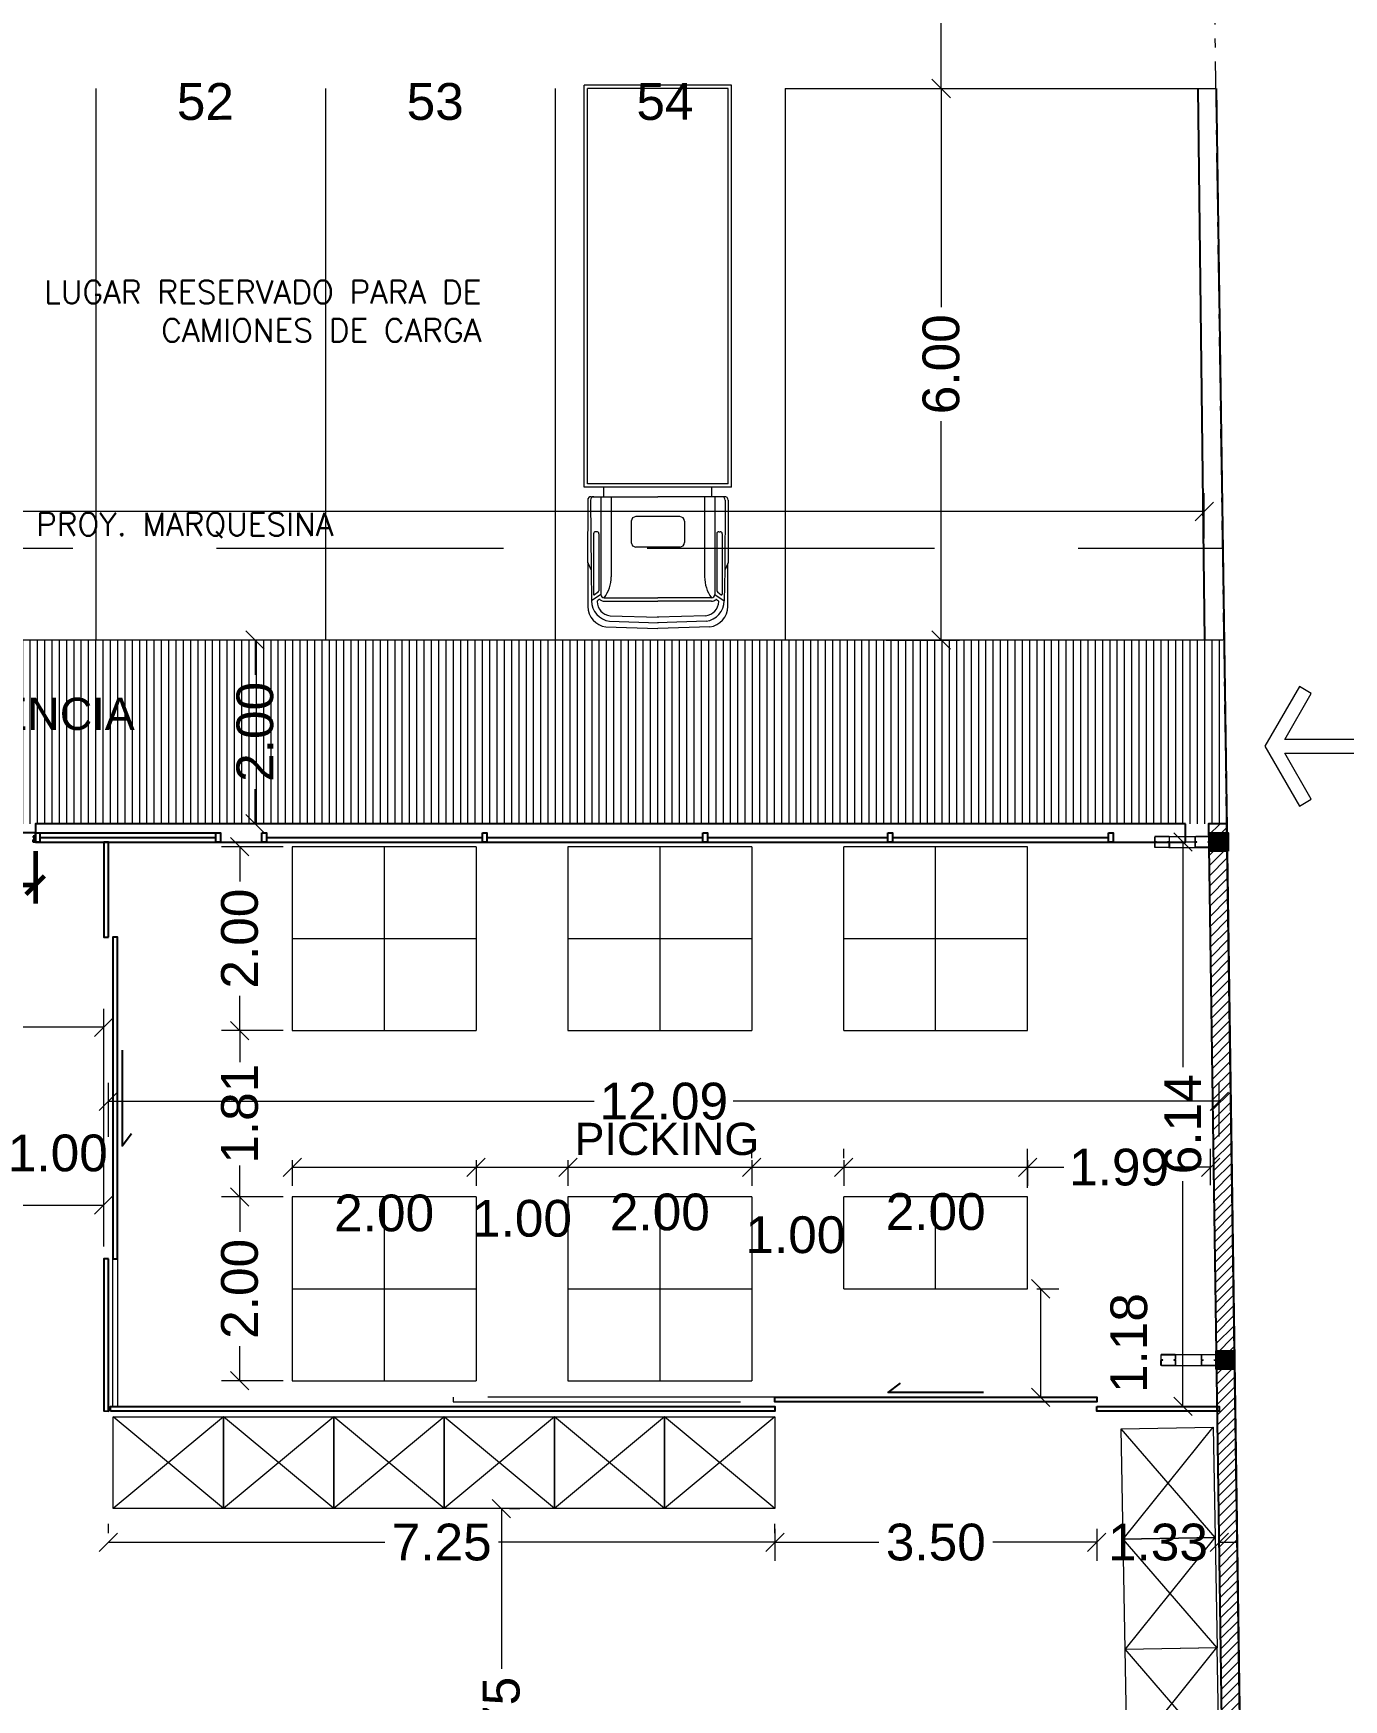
# Model space of a CAD drawing. Header units: inches. Extents: x 2 to 182, y -26 to 193.
# Drawn here: x 42.44 to 56.69, y 89.27 to 107.4 of the extents above; entities that cross this region are included whole.
import ezdxf

# ---------------------------------------------------------------- set-up
doc = ezdxf.new("R2010")
doc.units = ezdxf.units.IN
doc.header["$MEASUREMENT"] = 0
for name, pattern in [('ACAD_ISO10W100', [18, 12, -3, 0, -3]), ('HIDDEN2', [4.7625, 3.175, -1.5875]), ('LÍNEAS_OCULTAS2', [0.1875, 0.125, -0.0625])]:
    doc.linetypes.add(name, pattern=pattern)
for name, color, linetype, lineweight in [('01 eje', 30, 'ACAD_ISO10W100', 9), ('a_MUEBLE', 3, 'Continuous', 5), ('Est-Acero', 4, 'Continuous', 13), ('Est-muro', 7, 'Continuous', 0), ('L COTAS', 1, 'Continuous', 9), ('L EQUIP', 6, 'Continuous', 9), ('l gris', 9, 'Continuous', 5), ('L PANELES', 136, 'Continuous', 60), ('L PROYEC', 4, 'HIDDEN2', 9), ('LAVADO MU', 10, 'Continuous', 5)]:
    doc.layers.add(name, color=color, linetype=linetype, lineweight=lineweight)
for name, color, linetype in [('01-COTAS ESTRUCTURA', 9, 'Continuous'), ('ARQ-TXTS LOCAL', 3, 'Continuous'), ('FIX FOOD', 8, 'Continuous'), ('L CARPINT', 3, 'Continuous'), ('l carpinteria', 3, 'Continuous'), ('l muro', 5, 'Continuous'), ('l olumnas', 140, 'Continuous'), ('L pisos', 8, 'Continuous'), ('l vidrio', 135, 'Continuous'), ('smr acero', 170, 'Continuous')]:
    doc.layers.add(name, color=color, linetype=linetype)
doc.styles.add('2mm para 1.100', font='ARIAL.TTF')
doc.styles.add('3mm para 1.100', font='ARIAL.TTF')
doc.styles.add('RomanS', font='romans.shx')
doc.styles.get("Standard").update_dxf_attribs({"font": 'ARIAL.TTF'})
doc.dimstyles.new('cotas 1.100', dxfattribs={"dimscale": 2, "dimtxt": 0.2, "dimasz": 0.1, "dimexe": 0.1, "dimexo": 0.05, "dimgap": 0.05, "dimtad": 0, "dimzin": 0, "dimdsep": 46, "dimtxsty": '2mm para 1.100', "dimblk": 'OBLIQUE', "dimcen": 0.09, "dimclrd": 256, "dimclre": 256, "dimclrt": 256, "dimaunit": 1, "dimadec": 3, "dimazin": 0, "dimtfac": 1, "dimtofl": 0, "dimtmove": 2, "dimatfit": 3, "dimfxl": 0, "dimtolj": 1, "dimtzin": 0, "dimlwd": -1, "dimlwe": -1, "dimarcsym": 0})

# ---------------------------------------------------------------- blocks, each defined once
blk = doc.blocks.new('terreno1')
at = {"layer": '01 eje', "ltscale": 0.05}
blk.add_line((2904.08, 736.346), (2902.361, 855.185), dxfattribs=at)
blk = doc.blocks.new('_Oblique')
at = {"color": 0, "linetype": 'ByBlock', "lineweight": -2}
blk.add_line((-0.5, -0.5), (0.5, 0.5), dxfattribs=at)
blk = doc.blocks.new('*D499')
at = {"layer": 'Defpoints', "color": 0}
for p in [(51.616, 106.796), (51.616, 100.796), (52.314, 100.796)]:
    blk.add_point(p, dxfattribs=at)
at = {"layer": 'L COTAS'}
for p, q in [((51.716, 106.796), (52.514, 106.796)), ((52.314, 106.796), (52.314, 104.416)), ((52.314, 100.796), (52.314, 103.176)), ((51.716, 100.796), (52.514, 100.796))]:
    blk.add_line(p, q, dxfattribs=at)
at = {"layer": 'L COTAS', "xscale": 0.2, "yscale": 0.2, "zscale": 0.2}
for p, rotation in [((52.314, 106.796), 90), ((52.314, 100.796), 270)]:
    blk.add_blockref('_Oblique', p, dxfattribs=dict(at, rotation=rotation))
at = {"layer": 'L COTAS', "insert": (52.314, 103.796), "char_height": 0.4, "attachment_point": 5, "rotation": 90, "style": '2mm para 1.100'}
blk.add_mtext('\\A1;6.00', dxfattribs=at)
blk = doc.blocks.new('*D820')
at = {"layer": 'Defpoints', "color": 0}
for p in [(51.616, 112.296), (51.616, 106.796), (52.314, 106.796)]:
    blk.add_point(p, dxfattribs=at)
at = {"layer": 'L COTAS'}
for p, q in [((51.716, 112.296), (52.514, 112.296)), ((52.314, 112.296), (52.314, 110.165)), ((52.314, 106.796), (52.314, 108.927)), ((51.716, 106.796), (52.514, 106.796))]:
    blk.add_line(p, q, dxfattribs=at)
at = {"layer": 'L COTAS', "xscale": 0.2, "yscale": 0.2, "zscale": 0.2}
for p, rotation in [((52.314, 112.296), 90), ((52.314, 106.796), 270)]:
    blk.add_blockref('_Oblique', p, dxfattribs=dict(at, rotation=rotation))
at = {"layer": 'L COTAS', "insert": (52.314, 109.546), "char_height": 0.4, "attachment_point": 5, "rotation": 90, "style": '2mm para 1.100'}
blk.add_mtext('\\A1;5.50', dxfattribs=at)
blk = doc.blocks.new('*D563')
at = {"layer": 'Defpoints', "color": 0}
for p in [(43.204, 94.65), (43.204, 94.1), (42.204, 93.9)]:
    blk.add_point(p, dxfattribs=at)
at = {"layer": 'L COTAS'}
for p, q in [((42.204, 94), (42.204, 94.85)), ((43.204, 94.2), (43.204, 94.85)), ((42.204, 94.65), (43.204, 94.65))]:
    blk.add_line(p, q, dxfattribs=at)
at = {"layer": 'L COTAS', "xscale": 0.2, "yscale": 0.2, "zscale": 0.2, "rotation": 180}
blk.add_blockref('_Oblique', (42.204, 94.65), dxfattribs=at)
at = {"layer": 'L COTAS', "xscale": 0.2, "yscale": 0.2, "zscale": 0.2}
blk.add_blockref('_Oblique', (43.204, 94.65), dxfattribs=at)
at = {"layer": 'L COTAS', "insert": (42.704, 95.214), "char_height": 0.4, "attachment_point": 5, "style": '2mm para 1.100'}
blk.add_mtext('\\A1;1.00', dxfattribs=at)
blk = doc.blocks.new('*D564')
at = {"layer": 'Defpoints', "color": 0}
for p in [(45.254, 95.238), (47.254, 95.238), (47.254, 95.06)]:
    blk.add_point(p, dxfattribs=at)
at = {"layer": 'L COTAS'}
for p, q in [((45.254, 95.138), (45.254, 94.86)), ((45.254, 95.06), (47.254, 95.06)), ((47.254, 95.138), (47.254, 94.86))]:
    blk.add_line(p, q, dxfattribs=at)
at = {"layer": 'L COTAS', "xscale": 0.2, "yscale": 0.2, "zscale": 0.2, "rotation": 180}
blk.add_blockref('_Oblique', (45.254, 95.06), dxfattribs=at)
at = {"layer": 'L COTAS', "xscale": 0.2, "yscale": 0.2, "zscale": 0.2}
blk.add_blockref('_Oblique', (47.254, 95.06), dxfattribs=at)
at = {"layer": 'L COTAS', "insert": (46.254, 94.561), "char_height": 0.4, "attachment_point": 5, "style": '2mm para 1.100'}
blk.add_mtext('\\A1;2.00', dxfattribs=at)
blk = doc.blocks.new('*D565')
at = {"layer": 'Defpoints', "color": 0}
for p in [(47.254, 95.238), (48.254, 95.238), (48.254, 95.06)]:
    blk.add_point(p, dxfattribs=at)
at = {"layer": 'L COTAS'}
for p, q in [((47.254, 95.138), (47.254, 94.86)), ((47.254, 95.06), (48.254, 95.06)), ((48.254, 95.138), (48.254, 94.86))]:
    blk.add_line(p, q, dxfattribs=at)
at = {"layer": 'L COTAS', "xscale": 0.2, "yscale": 0.2, "zscale": 0.2, "rotation": 180}
blk.add_blockref('_Oblique', (47.254, 95.06), dxfattribs=at)
at = {"layer": 'L COTAS', "xscale": 0.2, "yscale": 0.2, "zscale": 0.2}
blk.add_blockref('_Oblique', (48.254, 95.06), dxfattribs=at)
at = {"layer": 'L COTAS', "insert": (47.754, 94.503), "char_height": 0.4, "attachment_point": 5, "style": '2mm para 1.100'}
blk.add_mtext('\\A1;1.00', dxfattribs=at)
blk = doc.blocks.new('*D566')
at = {"layer": 'Defpoints', "color": 0}
for p in [(48.254, 95.238), (50.254, 95.238), (50.254, 95.06)]:
    blk.add_point(p, dxfattribs=at)
at = {"layer": 'L COTAS'}
for p, q in [((48.254, 95.138), (48.254, 94.86)), ((48.254, 95.06), (50.254, 95.06)), ((50.254, 95.138), (50.254, 94.86))]:
    blk.add_line(p, q, dxfattribs=at)
at = {"layer": 'L COTAS', "xscale": 0.2, "yscale": 0.2, "zscale": 0.2, "rotation": 180}
blk.add_blockref('_Oblique', (48.254, 95.06), dxfattribs=at)
at = {"layer": 'L COTAS', "xscale": 0.2, "yscale": 0.2, "zscale": 0.2}
blk.add_blockref('_Oblique', (50.254, 95.06), dxfattribs=at)
at = {"layer": 'L COTAS', "insert": (49.254, 94.572), "char_height": 0.4, "attachment_point": 5, "style": '2mm para 1.100'}
blk.add_mtext('\\A1;2.00', dxfattribs=at)
blk = doc.blocks.new('*D567')
at = {"layer": 'Defpoints', "color": 0}
for p in [(50.254, 95.06), (51.254, 95.06), (51.254, 95.06)]:
    blk.add_point(p, dxfattribs=at)
at = {"layer": 'L COTAS'}
for p, q in [((50.254, 95.16), (50.254, 95.26)), ((51.254, 95.16), (51.254, 95.26)), ((50.254, 95.06), (51.254, 95.06))]:
    blk.add_line(p, q, dxfattribs=at)
at = {"layer": 'L COTAS', "xscale": 0.2, "yscale": 0.2, "zscale": 0.2, "rotation": 180}
blk.add_blockref('_Oblique', (50.254, 95.06), dxfattribs=at)
at = {"layer": 'L COTAS', "xscale": 0.2, "yscale": 0.2, "zscale": 0.2}
blk.add_blockref('_Oblique', (51.254, 95.06), dxfattribs=at)
at = {"layer": 'L COTAS', "insert": (50.728, 94.324), "char_height": 0.4, "attachment_point": 5, "style": '2mm para 1.100'}
blk.add_mtext('\\A1;1.00', dxfattribs=at)
blk = doc.blocks.new('*D568')
at = {"layer": 'Defpoints', "color": 0}
for p in [(51.254, 95.238), (53.254, 95.238), (53.254, 95.06)]:
    blk.add_point(p, dxfattribs=at)
at = {"layer": 'L COTAS'}
for p, q in [((51.254, 95.138), (51.254, 94.86)), ((51.254, 95.06), (53.254, 95.06)), ((53.254, 95.138), (53.254, 94.86))]:
    blk.add_line(p, q, dxfattribs=at)
at = {"layer": 'L COTAS', "xscale": 0.2, "yscale": 0.2, "zscale": 0.2, "rotation": 180}
blk.add_blockref('_Oblique', (51.254, 95.06), dxfattribs=at)
at = {"layer": 'L COTAS', "xscale": 0.2, "yscale": 0.2, "zscale": 0.2}
blk.add_blockref('_Oblique', (53.254, 95.06), dxfattribs=at)
at = {"layer": 'L COTAS', "insert": (52.254, 94.576), "char_height": 0.4, "attachment_point": 5, "style": '2mm para 1.100'}
blk.add_mtext('\\A1;2.00', dxfattribs=at)
blk = doc.blocks.new('rack bajo')
for p, q in [((0, 1.2), (1, 0)), ((1, 1.2), (0, 0))]:
    blk.add_line(p, q)
blk.add_lwpolyline([(0, 0), (1, 0), (1, 1.2), (0, 1.2)], close=True)
blk = doc.blocks.new('*D578')
at = {"layer": 'Defpoints', "color": 0}
for p in [(55.176, 102.194), (20.339, 101.796), (55.176, 101.8)]:
    blk.add_point(p, dxfattribs=at)
at = {"layer": 'L COTAS'}
for p, q in [((20.339, 101.896), (20.339, 102.394)), ((55.176, 101.9), (55.176, 102.394)), ((20.339, 102.194), (36.983, 102.194)), ((55.176, 102.194), (38.531, 102.194))]:
    blk.add_line(p, q, dxfattribs=at)
at = {"layer": 'L COTAS', "xscale": 0.2, "yscale": 0.2, "zscale": 0.2, "rotation": 180}
blk.add_blockref('_Oblique', (20.339, 102.194), dxfattribs=at)
at = {"layer": 'L COTAS', "xscale": 0.2, "yscale": 0.2, "zscale": 0.2}
blk.add_blockref('_Oblique', (55.176, 102.194), dxfattribs=at)
at = {"layer": 'L COTAS', "insert": (37.757, 102.194), "char_height": 0.4, "attachment_point": 5, "style": '2mm para 1.100'}
blk.add_mtext('\\A1;34.84', dxfattribs=at)
blk = doc.blocks.new('*D585')
at = {"layer": 'Defpoints', "color": 0}
for p in [(21.834, 96.583), (21.834, 96.314), (43.204, 94.363)]:
    blk.add_point(p, dxfattribs=at)
at = {"layer": 'L COTAS'}
for p, q in [((21.834, 96.414), (21.834, 96.783)), ((43.204, 94.463), (43.204, 96.783)), ((21.834, 96.583), (31.741, 96.583)), ((43.204, 96.583), (33.297, 96.583))]:
    blk.add_line(p, q, dxfattribs=at)
at = {"layer": 'L COTAS', "xscale": 0.2, "yscale": 0.2, "zscale": 0.2, "rotation": 180}
blk.add_blockref('_Oblique', (21.834, 96.583), dxfattribs=at)
at = {"layer": 'L COTAS', "xscale": 0.2, "yscale": 0.2, "zscale": 0.2}
blk.add_blockref('_Oblique', (43.204, 96.583), dxfattribs=at)
at = {"layer": 'L COTAS', "insert": (32.519, 96.583), "char_height": 0.4, "attachment_point": 5, "style": '2mm para 1.100'}
blk.add_mtext('\\A1;21.37', dxfattribs=at)
blk = doc.blocks.new('*D595')
at = {"layer": 'Defpoints', "color": 0}
for p in [(44.683, 96.548), (44.683, 96.548), (45.254, 94.738)]:
    blk.add_point(p, dxfattribs=at)
at = {"layer": 'L COTAS'}
for p, q in [((44.583, 96.548), (44.483, 96.548)), ((44.683, 96.548), (44.683, 96.205)), ((44.683, 94.738), (44.683, 95.081)), ((45.154, 94.738), (44.483, 94.738))]:
    blk.add_line(p, q, dxfattribs=at)
at = {"layer": 'L COTAS', "xscale": 0.2, "yscale": 0.2, "zscale": 0.2}
for p, rotation in [((44.683, 96.548), 90), ((44.683, 94.738), 270)]:
    blk.add_blockref('_Oblique', p, dxfattribs=dict(at, rotation=rotation))
at = {"layer": 'L COTAS', "insert": (44.683, 95.643), "char_height": 0.4, "attachment_point": 5, "rotation": 90, "style": '2mm para 1.100'}
blk.add_mtext('\\A1;1.81', dxfattribs=at)
blk = doc.blocks.new('*D596')
at = {"layer": 'Defpoints', "color": 0}
for p in [(45.254, 94.738), (44.683, 92.738), (45.254, 92.738)]:
    blk.add_point(p, dxfattribs=at)
at = {"layer": 'L COTAS'}
for p, q in [((45.154, 94.738), (44.483, 94.738)), ((44.683, 94.738), (44.683, 94.36)), ((44.683, 92.738), (44.683, 93.115)), ((45.154, 92.738), (44.483, 92.738))]:
    blk.add_line(p, q, dxfattribs=at)
at = {"layer": 'L COTAS', "xscale": 0.2, "yscale": 0.2, "zscale": 0.2}
for p, rotation in [((44.683, 94.738), 90), ((44.683, 92.738), 270)]:
    blk.add_blockref('_Oblique', p, dxfattribs=dict(at, rotation=rotation))
at = {"layer": 'L COTAS', "insert": (44.683, 93.738), "char_height": 0.4, "attachment_point": 5, "rotation": 90, "style": '2mm para 1.100'}
blk.add_mtext('\\A1;2.00', dxfattribs=at)
blk = doc.blocks.new('*D599')
at = {"layer": 'Defpoints', "color": 0}
for p in [(55.246, 95.06), (53.254, 94.738), (55.246, 94.767)]:
    blk.add_point(p, dxfattribs=at)
at = {"layer": 'L COTAS'}
for p, q in [((53.254, 94.838), (53.254, 95.26)), ((55.246, 94.867), (55.246, 95.26)), ((53.254, 95.06), (53.649, 95.06)), ((55.246, 95.06), (54.851, 95.06))]:
    blk.add_line(p, q, dxfattribs=at)
at = {"layer": 'L COTAS', "xscale": 0.2, "yscale": 0.2, "zscale": 0.2, "rotation": 180}
blk.add_blockref('_Oblique', (53.254, 95.06), dxfattribs=at)
at = {"layer": 'L COTAS', "xscale": 0.2, "yscale": 0.2, "zscale": 0.2}
blk.add_blockref('_Oblique', (55.246, 95.06), dxfattribs=at)
at = {"layer": 'L COTAS', "insert": (54.25, 95.06), "char_height": 0.4, "attachment_point": 5, "style": '2mm para 1.100'}
blk.add_mtext('\\A1;1.99', dxfattribs=at)
blk = doc.blocks.new('*D600')
at = {"layer": 'Defpoints', "color": 0}
for p in [(54.945, 98.598), (55.194, 98.598), (54.945, 92.459)]:
    blk.add_point(p, dxfattribs=at)
at = {"layer": 'L COTAS'}
for p, q in [((55.094, 98.598), (54.745, 98.598)), ((54.945, 98.598), (54.945, 96.148)), ((54.945, 92.459), (54.945, 94.909)), ((54.845, 92.459), (54.745, 92.459))]:
    blk.add_line(p, q, dxfattribs=at)
at = {"layer": 'L COTAS', "xscale": 0.2, "yscale": 0.2, "zscale": 0.2}
for p, rotation in [((54.945, 98.598), 90), ((54.945, 92.459), 270)]:
    blk.add_blockref('_Oblique', p, dxfattribs=dict(at, rotation=rotation))
at = {"layer": 'L COTAS', "insert": (54.945, 95.528), "char_height": 0.4, "attachment_point": 5, "rotation": 90, "style": '2mm para 1.100'}
blk.add_mtext('\\A1;6.14', dxfattribs=at)
blk = doc.blocks.new('*D601')
at = {"layer": 'Defpoints', "color": 0}
for p in [(55.34, 95.778), (43.254, 95.293), (55.34, 95.297)]:
    blk.add_point(p, dxfattribs=at)
at = {"layer": 'L COTAS'}
for p, q in [((43.254, 95.393), (43.254, 95.978)), ((55.34, 95.397), (55.34, 95.978)), ((43.254, 95.778), (48.54, 95.778)), ((55.34, 95.778), (50.053, 95.778))]:
    blk.add_line(p, q, dxfattribs=at)
at = {"layer": 'L COTAS', "xscale": 0.2, "yscale": 0.2, "zscale": 0.2, "rotation": 180}
blk.add_blockref('_Oblique', (43.254, 95.778), dxfattribs=at)
at = {"layer": 'L COTAS', "xscale": 0.2, "yscale": 0.2, "zscale": 0.2}
blk.add_blockref('_Oblique', (55.34, 95.778), dxfattribs=at)
at = {"layer": 'L COTAS', "insert": (49.297, 95.778), "char_height": 0.4, "attachment_point": 5, "style": '2mm para 1.100'}
blk.add_mtext('\\A1;12.09', dxfattribs=at)
blk = doc.blocks.new('*D602')
at = {"layer": 'Defpoints', "color": 0}
for p in [(50.506, 91.226), (54.006, 91.226), (54.006, 90.981)]:
    blk.add_point(p, dxfattribs=at)
at = {"layer": 'L COTAS'}
for p, q in [((50.506, 91.126), (50.506, 90.781)), ((54.006, 91.126), (54.006, 90.781)), ((50.506, 90.981), (51.637, 90.981)), ((54.006, 90.981), (52.875, 90.981))]:
    blk.add_line(p, q, dxfattribs=at)
at = {"layer": 'L COTAS', "xscale": 0.2, "yscale": 0.2, "zscale": 0.2, "rotation": 180}
blk.add_blockref('_Oblique', (50.506, 90.981), dxfattribs=at)
at = {"layer": 'L COTAS', "xscale": 0.2, "yscale": 0.2, "zscale": 0.2}
blk.add_blockref('_Oblique', (54.006, 90.981), dxfattribs=at)
at = {"layer": 'L COTAS', "insert": (52.256, 90.981), "char_height": 0.4, "attachment_point": 5, "style": '2mm para 1.100'}
blk.add_mtext('\\A1;3.50', dxfattribs=at)
blk = doc.blocks.new('*D603')
at = {"layer": 'Defpoints', "color": 0}
for p in [(54.006, 91.226), (55.34, 91.226), (55.34, 90.981)]:
    blk.add_point(p, dxfattribs=at)
at = {"layer": 'L COTAS'}
for p, q in [((54.006, 91.126), (54.006, 90.781)), ((55.34, 91.126), (55.34, 90.781)), ((54.006, 90.981), (53.806, 90.981)), ((55.34, 90.981), (55.54, 90.981))]:
    blk.add_line(p, q, dxfattribs=at)
at = {"layer": 'L COTAS', "xscale": 0.2, "yscale": 0.2, "zscale": 0.2}
blk.add_blockref('_Oblique', (54.006, 90.981), dxfattribs=at)
at = {"layer": 'L COTAS', "xscale": 0.2, "yscale": 0.2, "zscale": 0.2, "rotation": 180}
blk.add_blockref('_Oblique', (55.34, 90.981), dxfattribs=at)
at = {"layer": 'L COTAS', "insert": (54.673, 90.981), "char_height": 0.4, "attachment_point": 5, "style": '2mm para 1.100'}
blk.add_mtext('\\A1;1.33', dxfattribs=at)
blk = doc.blocks.new('*D604')
at = {"layer": 'Defpoints', "color": 0}
for p in [(43.254, 90.981), (43.254, 90.981), (50.506, 90.981)]:
    blk.add_point(p, dxfattribs=at)
at = {"layer": 'L COTAS'}
for p, q in [((43.254, 91.081), (43.254, 91.181)), ((50.506, 91.081), (50.506, 91.181)), ((43.254, 90.981), (46.261, 90.981)), ((50.506, 90.981), (47.499, 90.981))]:
    blk.add_line(p, q, dxfattribs=at)
at = {"layer": 'L COTAS', "xscale": 0.2, "yscale": 0.2, "zscale": 0.2, "rotation": 180}
blk.add_blockref('_Oblique', (43.254, 90.981), dxfattribs=at)
at = {"layer": 'L COTAS', "xscale": 0.2, "yscale": 0.2, "zscale": 0.2}
blk.add_blockref('_Oblique', (50.506, 90.981), dxfattribs=at)
at = {"layer": 'L COTAS', "insert": (46.88, 90.981), "char_height": 0.4, "attachment_point": 5, "style": '2mm para 1.100'}
blk.add_mtext('\\A1;7.25', dxfattribs=at)
blk = doc.blocks.new('*D657')
at = {"layer": 'Defpoints', "color": 0}
for p in [(44.85, 100.796), (45.421, 100.796), (45.382, 98.798)]:
    blk.add_point(p, dxfattribs=at)
at = {"layer": 'L COTAS'}
for p, q in [((45.321, 100.796), (44.65, 100.796)), ((44.85, 100.796), (44.85, 100.419)), ((44.85, 98.798), (44.85, 99.175)), ((45.282, 98.798), (44.65, 98.798))]:
    blk.add_line(p, q, dxfattribs=at)
at = {"layer": 'L COTAS', "xscale": 0.2, "yscale": 0.2, "zscale": 0.2}
for p, rotation in [((44.85, 100.796), 90), ((44.85, 98.798), 270)]:
    blk.add_blockref('_Oblique', p, dxfattribs=dict(at, rotation=rotation))
at = {"layer": 'L COTAS', "insert": (44.85, 99.797), "char_height": 0.4, "attachment_point": 5, "rotation": 90, "style": '2mm para 1.100'}
blk.add_mtext('\\A1;2.00', dxfattribs=at)
blk = doc.blocks.new('*D890')
at = {"layer": 'Defpoints', "color": 0}
for p in [(39.009, 98.598), (42.46, 98.598), (42.46, 98.13)]:
    blk.add_point(p, dxfattribs=at)
at = {"layer": 'L PANELES'}
for p, q in [((39.009, 98.498), (39.009, 97.93)), ((42.46, 98.498), (42.46, 97.93)), ((39.009, 98.13), (40.114, 98.13)), ((42.46, 98.13), (41.355, 98.13))]:
    blk.add_line(p, q, dxfattribs=at)
at = {"layer": 'L PANELES', "xscale": 0.2, "yscale": 0.2, "zscale": 0.2, "rotation": 180}
blk.add_blockref('_Oblique', (39.009, 98.13), dxfattribs=at)
at = {"layer": 'L PANELES', "xscale": 0.2, "yscale": 0.2, "zscale": 0.2}
blk.add_blockref('_Oblique', (42.46, 98.13), dxfattribs=at)
at = {"layer": 'L PANELES', "insert": (40.734, 98.13), "char_height": 0.4, "attachment_point": 5, "style": '2mm para 1.100'}
blk.add_mtext('\\A1;3.45', dxfattribs=at)
blk = doc.blocks.new('*D665')
at = {"layer": 'Defpoints', "color": 0}
for p in [(45.254, 98.548), (44.683, 96.548), (45.254, 96.548)]:
    blk.add_point(p, dxfattribs=at)
at = {"layer": 'L COTAS'}
for p, q in [((45.154, 98.548), (44.483, 98.548)), ((44.683, 98.548), (44.683, 98.17)), ((44.683, 96.548), (44.683, 96.926)), ((45.154, 96.548), (44.483, 96.548))]:
    blk.add_line(p, q, dxfattribs=at)
at = {"layer": 'L COTAS', "xscale": 0.2, "yscale": 0.2, "zscale": 0.2}
for p, rotation in [((44.683, 98.548), 90), ((44.683, 96.548), 270)]:
    blk.add_blockref('_Oblique', p, dxfattribs=dict(at, rotation=rotation))
at = {"layer": 'L COTAS', "insert": (44.683, 97.548), "char_height": 0.4, "attachment_point": 5, "rotation": 90, "style": '2mm para 1.100'}
blk.add_mtext('\\A1;2.00', dxfattribs=at)
blk = doc.blocks.new('*D893')
at = {"layer": 'Defpoints', "color": 0}
for p in [(53.254, 93.738), (53.254, 92.559), (53.396, 92.559)]:
    blk.add_point(p, dxfattribs=at)
at = {"layer": 'L COTAS'}
for p, q in [((53.354, 93.738), (53.596, 93.738)), ((53.396, 93.738), (53.396, 92.559)), ((53.354, 92.559), (53.596, 92.559))]:
    blk.add_line(p, q, dxfattribs=at)
at = {"layer": 'L COTAS', "xscale": 0.2, "yscale": 0.2, "zscale": 0.2}
for p, rotation in [((53.396, 93.738), 90), ((53.396, 92.559), 270)]:
    blk.add_blockref('_Oblique', p, dxfattribs=dict(at, rotation=rotation))
at = {"layer": 'L COTAS', "insert": (54.358, 93.148), "char_height": 0.4, "attachment_point": 5, "rotation": 90, "style": '2mm para 1.100'}
blk.add_mtext('\\A1;1.18', dxfattribs=at)
blk = doc.blocks.new('ca_v_cam29')
at = {"layer": 'a_MUEBLE'}
for p, q in [((-89.1, 110), (-689.1, 110)), ((-689.1, 110), (-689.1, -110)), ((-89.1, 110), (-89.1, 80.5)), ((-75.1, 99.7), (-75.1, 80.5)), ((-70.1, 104.7), (22.9, 105.1)), ((-70.1, 100.4), (34.4, 99.7)), ((22.9, 105.1), (24.8, 104.2)), ((88.8, 104.2), (24.8, 104.2)), ((24.8, 104.2), (34.4, 99.7)), ((34.4, 99.7), (80.1, 98.8)), ((-89.1, 80.5), (-89.1, -80.5)), ((-75.1, 85), (70.8, 85)), ((-75.1, 80.5), (-75.1, 0)), ((70.8, 85), (80.1, 98.8)), ((75.8, 80), (75.8, 0)), ((119.1, 77.4), (121.4, 0)), ((-75.1, 69.7), (44.4, 69.7)), ((110.7, 72), (112.9, -0.6)), ((-45.3, 32.8), (-45.3, -32.8)), ((-75.1, -80.5), (-75.1, 0)), ((75.8, -80), (75.8, 0)), ((110.7, -72), (112.9, 0.6)), ((119.1, -77.4), (121.4, 0)), ((-75.1, -69.7), (44.4, -69.7)), ((-89.1, -80.5), (-89.1, -110)), ((-75.1, -99.7), (-75.1, -80.5)), ((-75.1, -85), (70.8, -85)), ((34.4, -99.7), (80.1, -98.8)), ((70.8, -85), (80.1, -98.8)), ((-89.1, -110), (-689.1, -110)), ((-70.1, -100.4), (34.4, -99.7)), ((-70.1, -104.7), (22.9, -105.1)), ((22.9, -105.1), (24.8, -104.2)), ((24.8, -104.2), (34.4, -99.7)), ((88.8, -104.2), (24.8, -104.2))]:
    blk.add_line(p, q, dxfattribs=at)
at = {"layer": 'a_MUEBLE', "color": 8}
for p, q in [((-684.1, 105), (-684.1, -105)), ((-94.1, 105), (-684.1, 105)), ((-94.1, 105), (-94.1, -105)), ((-75.1, 80.5), (-89.1, 80.5)), ((-22.8, 91), (-22.8, 93)), ((-19.8, 96), (70.3, 96)), ((-19.8, 88), (65.2, 88)), ((67.6, 89.3), (71.1, 94.4)), ((78.5, 87.4), (80.4, 90.3)), ((80.8, 80), (80.8, 0)), ((102.7, 71.4), (104.9, -0.8)), ((-38.5, 39.6), (-6.8, 39.6)), ((0, 32.8), (0, -32.8)), ((80.8, -80), (80.8, 0)), ((102.7, -71.4), (104.9, 0.8)), ((-38.5, -39.6), (-6.8, -39.6)), ((-75.1, -80.5), (-89.1, -80.5)), ((-22.8, -91), (-22.8, -93)), ((-19.8, -88), (65.2, -88)), ((-19.8, -96), (70.3, -96)), ((67.6, -89.3), (71.1, -94.4)), ((78.5, -87.4), (80.4, -90.3)), ((-94.1, -105), (-684.1, -105))]:
    blk.add_line(p, q, dxfattribs=at)
at = {"layer": 'a_MUEBLE'}
for centre, radius, start, end in [((-70.1, 99.7), 5, 90.221, 180), ((-70.1, 95.4), 5, 89.6573, 180), ((88.8, 73.7), 30.6, 7.1101, 90), ((44.2, 123.2), 53.5, 270.1692, 306.0617), ((70.8, 80), 5, 0, 90), ((80.4, 68.2), 30.6, 7.1101, 90.471), ((44.2, -123.2), 53.5, 53.9383, 89.8308), ((80.4, -68.2), 30.6, 269.529, 352.8899), ((-70.1, -95.4), 5, 180, 270.3427), ((70.8, -80), 5, 270, 0), ((88.8, -73.7), 30.6, 270, 352.8899), ((-70.1, -99.7), 5, 180, 269.779)]:
    blk.add_arc(centre, radius, start, end, dxfattribs=at)
at = {"layer": 'a_MUEBLE', "color": 8}
for centre, radius, start, end in [((-19.8, 93), 3, 90, 180), ((-19.8, 91), 3, 180, 270), ((65.2, 91), 3, 270, 325.8642), ((70.3, 95), 1, 325.8642, 90), ((79.3, 86.9), 1, 145.8642, 218.9833), ((70.8, 80), 10, 0, 38.9833), ((81.3, 89.8), 1, 87.6503, 145.8642), ((80.4, 68.2), 22.6, 8.0464, 87.6503), ((-38.5, 32.8), 6.79, 90, 180), ((-6.8, 32.8), 6.79, 0, 90), ((-38.5, -32.8), 6.79, 180, 270), ((-6.8, -32.8), 6.79, 270, 0), ((80.4, -68.2), 22.6, 272.3497, 351.9536), ((-19.8, -91), 3, 90, 180), ((-19.8, -93), 3, 180, 270), ((65.2, -91), 3, 34.1358, 90), ((70.3, -95), 1, 270, 34.1358), ((79.3, -86.9), 1, 141.0167, 214.1358), ((70.8, -80), 10, 321.0167, 0), ((81.3, -89.8), 1, 214.1358, 272.3497)]:
    blk.add_arc(centre, radius, start, end, dxfattribs=at)
blk = doc.blocks.new('*D865')
at = {"layer": 'Defpoints', "color": 0}
for p in [(47.518, 91.347), (47.53, 91.347), (47.518, 86.6)]:
    blk.add_point(p, dxfattribs=at)
at = {"layer": 'L COTAS'}
for p, q in [((47.53, 91.347), (47.53, 89.603)), ((47.618, 91.347), (47.73, 91.347)), ((47.53, 86.6), (47.53, 88.344)), ((47.618, 86.6), (47.73, 86.6))]:
    blk.add_line(p, q, dxfattribs=at)
at = {"layer": 'L COTAS', "xscale": 0.2, "yscale": 0.2, "zscale": 0.2}
for p, rotation in [((47.53, 91.347), 90), ((47.53, 86.6), 270)]:
    blk.add_blockref('_Oblique', p, dxfattribs=dict(at, rotation=rotation))
at = {"layer": 'L COTAS', "insert": (47.53, 88.974), "char_height": 0.4, "attachment_point": 5, "rotation": 90, "style": '2mm para 1.100'}
blk.add_mtext('\\A1;4.75', dxfattribs=at)
blk = doc.blocks.new('base1')
at = {"layer": 'smr acero'}
h = blk.add_hatch(color=256, dxfattribs=at)
h.dxf.hatch_style = 1
h.paths.add_polyline_path([(4862.665, 1040.797), (4862.665, 1040.597), (4862.465, 1040.597), (4862.465, 1040.797)])
at = {"layer": 'Est-Acero'}
for points in [[(4862.819, 1040.757), (4862.671, 1040.757, 0.414214), (4862.665, 1040.751), (4862.665, 1040.703, 0.414214), (4862.671, 1040.697), (4862.685, 1040.697), (4862.685, 1040.699), (4862.673, 1040.699, -0.414214), (4862.667, 1040.705), (4862.667, 1040.749, -0.414214), (4862.673, 1040.755), (4862.817, 1040.755, -0.414214), (4862.823, 1040.749), (4862.823, 1040.705, -0.414214), (4862.817, 1040.699), (4862.805, 1040.699), (4862.805, 1040.697), (4862.819, 1040.697, 0.414214), (4862.825, 1040.703), (4862.825, 1040.751, 0.414214)], [(4862.819, 1040.637), (4862.671, 1040.637, -0.414214), (4862.665, 1040.643), (4862.665, 1040.691, -0.414214), (4862.671, 1040.697), (4862.685, 1040.697), (4862.685, 1040.695), (4862.673, 1040.695, 0.414214), (4862.667, 1040.689), (4862.667, 1040.645, 0.414214), (4862.673, 1040.639), (4862.817, 1040.639, 0.414214), (4862.823, 1040.645), (4862.823, 1040.689, 0.414214), (4862.817, 1040.695), (4862.805, 1040.695), (4862.805, 1040.697), (4862.819, 1040.697, -0.414214), (4862.825, 1040.691), (4862.825, 1040.643, -0.414214)], [(4863.111, 1040.757), (4863.259, 1040.757, -0.414214), (4863.265, 1040.751), (4863.265, 1040.703, -0.414214), (4863.259, 1040.697), (4863.245, 1040.697), (4863.245, 1040.699), (4863.257, 1040.699, 0.414214), (4863.263, 1040.705), (4863.263, 1040.749, 0.414214), (4863.257, 1040.755), (4863.113, 1040.755, 0.414214), (4863.107, 1040.749), (4863.107, 1040.705, 0.414214), (4863.113, 1040.699), (4863.125, 1040.699), (4863.125, 1040.697), (4863.111, 1040.697, -0.414214), (4863.105, 1040.703), (4863.105, 1040.751, -0.414214)], [(4863.111, 1040.637), (4863.259, 1040.637, 0.414214), (4863.265, 1040.643), (4863.265, 1040.691, 0.414214), (4863.259, 1040.697), (4863.245, 1040.697), (4863.245, 1040.695), (4863.257, 1040.695, -0.414214), (4863.263, 1040.689), (4863.263, 1040.645, -0.414214), (4863.257, 1040.639), (4863.113, 1040.639, -0.414214), (4863.107, 1040.645), (4863.107, 1040.689, -0.414214), (4863.113, 1040.695), (4863.125, 1040.695), (4863.125, 1040.697), (4863.111, 1040.697, 0.414214), (4863.105, 1040.691), (4863.105, 1040.643, 0.414214)]]:
    blk.add_lwpolyline(points, format="xyb", close=True, dxfattribs=at)
at = {"layer": 'Est-muro'}
for p, q in [((4863.111, 1040.757), (4862.809, 1040.757)), ((4863.111, 1040.637), (4862.809, 1040.637))]:
    blk.add_line(p, q, dxfattribs=at)
at = {"layer": 'l olumnas'}
blk.add_lwpolyline([(4862.465, 1040.597), (4862.665, 1040.597), (4862.665, 1040.797), (4862.465, 1040.797)], close=True, dxfattribs=at)

msp = doc.modelspace()

# ---------------------------------------------------------------- hatches: boundary and pattern name
at = {"layer": 'l gris'}
h = msp.add_hatch(dxfattribs=at)
h.set_pattern_fill('LINE', color=256, scale=0.025, angle=90)
h.set_pattern_definition([(90, (-3797.44121, -724.84161), (-0.079375, 5e-18), [])])
h.paths.add_polyline_path([(11.616, 101.796), (40.616, 101.796), (40.635, 101.601), (40.692, 101.414), (40.785, 101.241), (40.909, 101.089), (41.061, 100.965), (41.234, 100.872), (41.421, 100.815), (41.616, 100.796), (55.377, 100.796), (55.422, 98.798), (20.341, 98.798), (20.341, 100.896), (11.616, 100.896)])
at = {"layer": 'LAVADO MU'}
h = msp.add_hatch(dxfattribs=at)
h.set_pattern_fill('ANSI31', color=256, scale=0.025)
h.set_pattern_definition([(45, (-3436.32653, -724.844745), (-0.0561266008, 0.0561266008), [])])
h.paths.add_polyline_path([(55.66, 68.548), (55.859, 68.548), (55.422, 98.798), (55.222, 98.798)])
h.paths.add_polyline_path([(55.894, 66.148), (55.695, 66.148), (56.289, 25.051), (56.488, 25.051), (56.488, 25.051)])

# ---------------------------------------------------------------- linework, layer by layer
for points in [[(55.105, 106.796), (55.178, 100.796)], [(55.305, 106.796), (55.858, 68.548)]]:
    msp.add_lwpolyline(points)
at = {"linetype": 'Continuous', "lineweight": 13}
msp.add_lwpolyline([(57.157, 99.565), (57.157, 99.715), (56.053, 99.715), (56.341, 100.214), (56.211, 100.289), (55.836, 99.64), (56.211, 98.99), (56.341, 99.065), (56.053, 99.565), (57.157, 99.565)], close=True, dxfattribs=at)
at = {"layer": 'FIX FOOD'}
for points in [[(43.254, 97.564), (43.254, 98.598), (43.204, 98.598), (43.204, 97.564), (43.254, 97.564)], [(43.354, 94.064), (43.354, 97.564), (43.304, 97.564), (43.304, 94.064), (43.354, 94.064)], [(43.254, 94.064), (43.204, 94.064), (43.204, 92.41), (43.254, 92.409)], [(43.277, 92.409), (43.277, 92.459), (50.506, 92.459), (50.506, 92.409)], [(50.506, 92.559), (54.006, 92.559), (54.006, 92.509), (50.506, 92.509), (50.506, 92.559)], [(54.006, 92.459), (55.34, 92.459), (55.34, 92.409), (54.006, 92.409), (54.006, 92.459)]]:
    msp.add_lwpolyline(points, close=True, dxfattribs=at)
at = {"layer": 'L CARPINT'}
for points in [[(43.404, 96.334), (43.404, 95.295), (43.506, 95.428)], [(52.776, 92.609), (51.737, 92.609), (51.87, 92.712)]]:
    msp.add_lwpolyline(points, dxfattribs=at)
at = {"layer": 'l carpinteria', "ltscale": 10}
for p, q in [((42.466, 98.661), (42.437, 98.661)), ((42.437, 98.661), (42.437, 98.652)), ((42.437, 98.652), (42.437, 98.652)), ((42.437, 98.598), (42.437, 98.623)), ((42.437, 98.623), (42.437, 98.623)), ((42.443, 98.646), (42.443, 98.656)), ((42.46, 98.656), (42.443, 98.656)), ((42.443, 98.646), (42.443, 98.629)), ((42.443, 98.646), (42.443, 98.646)), ((42.443, 98.604), (42.443, 98.629)), ((42.443, 98.629), (42.443, 98.629)), ((42.46, 98.656), (42.46, 98.647)), ((42.466, 98.647), (42.46, 98.647)), ((42.466, 98.612), (42.46, 98.612)), ((42.46, 98.604), (42.46, 98.612)), ((42.466, 98.661), (42.466, 98.661)), ((42.466, 98.598), (42.437, 98.598)), ((42.46, 98.604), (42.443, 98.604))]:
    msp.add_line(p, q, dxfattribs=at)
for points in [[(42.46, 98.698), (42.51, 98.698), (42.51, 98.598), (42.46, 98.598)], [(44.423, 98.698), (44.473, 98.698), (44.473, 98.598), (44.423, 98.598)], [(44.923, 98.698), (44.973, 98.698), (44.973, 98.598), (44.923, 98.598)], [(47.323, 98.698), (47.373, 98.698), (47.373, 98.598), (47.323, 98.598)], [(49.723, 98.698), (49.773, 98.698), (49.773, 98.598), (49.723, 98.598)], [(51.735, 98.698), (51.785, 98.698), (51.785, 98.598), (51.735, 98.598)], [(51.735, 98.698), (51.785, 98.698), (51.785, 98.598), (51.735, 98.598)], [(54.135, 98.698), (54.185, 98.698), (54.185, 98.598), (54.135, 98.598)]]:
    msp.add_lwpolyline(points, close=True, dxfattribs=at)
for points in [[(42.443, 98.656), (42.437, 98.661), (42.443, 98.646), (42.437, 98.652)], [(42.46, 98.656), (42.466, 98.661), (42.443, 98.656), (42.437, 98.661)], [(42.443, 98.646), (42.437, 98.652), (42.443, 98.629), (42.437, 98.623)], [(42.443, 98.646), (42.437, 98.652), (42.443, 98.646), (42.437, 98.652)], [(42.443, 98.629), (42.437, 98.623), (42.443, 98.604), (42.437, 98.598)], [(42.443, 98.629), (42.437, 98.623), (42.443, 98.629), (42.437, 98.623)], [(42.46, 98.647), (42.466, 98.647), (42.46, 98.656), (42.466, 98.661)], [(42.46, 98.604), (42.466, 98.598), (42.46, 98.612), (42.466, 98.612)], [(42.443, 98.604), (42.437, 98.598), (42.46, 98.604), (42.466, 98.598)]]:
    msp.add_solid(points, dxfattribs=at)
at = {"layer": 'L EQUIP', "linetype": 'ByBlock', "ltscale": 0.01}
for p, q in [((47.254, 98.548), (45.254, 98.548)), ((45.254, 98.548), (45.254, 96.548)), ((46.254, 98.548), (46.254, 96.548)), ((47.254, 98.548), (47.254, 96.548)), ((50.254, 98.548), (48.254, 98.548)), ((48.254, 98.548), (48.254, 96.548)), ((49.254, 98.548), (49.254, 96.548)), ((50.254, 98.548), (50.254, 96.548)), ((51.254, 96.548), (51.254, 98.548)), ((53.254, 98.548), (51.254, 98.548)), ((52.254, 96.548), (52.254, 98.548)), ((52.254, 96.548), (52.254, 98.548)), ((53.254, 96.548), (53.254, 98.548)), ((53.254, 96.548), (53.254, 98.548)), ((45.254, 97.548), (47.254, 97.548)), ((48.254, 97.548), (50.254, 97.548)), ((51.254, 97.548), (53.254, 97.548)), ((45.254, 96.548), (47.254, 96.548)), ((48.254, 96.548), (50.254, 96.548)), ((51.254, 96.548), (53.254, 96.548)), ((47.254, 94.738), (45.254, 94.738)), ((45.254, 94.738), (45.254, 92.738)), ((45.254, 94.738), (45.254, 92.738)), ((46.254, 94.738), (46.254, 92.738)), ((47.254, 94.738), (47.254, 92.738)), ((50.254, 94.738), (48.254, 94.738)), ((48.254, 94.738), (48.254, 92.738)), ((49.254, 94.738), (49.254, 92.738)), ((50.254, 94.738), (50.254, 92.738)), ((51.254, 93.738), (51.254, 94.738)), ((53.254, 94.738), (51.254, 94.738)), ((52.254, 93.738), (52.254, 94.738)), ((52.254, 93.738), (52.254, 94.738)), ((53.254, 93.738), (53.254, 94.738)), ((53.254, 93.738), (53.254, 94.738)), ((45.254, 93.738), (47.254, 93.738)), ((48.254, 93.738), (50.254, 93.738)), ((51.254, 93.738), (53.254, 93.738)), ((45.254, 92.738), (47.254, 92.738)), ((48.254, 92.738), (50.254, 92.738))]:
    msp.add_line(p, q, dxfattribs=at)
at = {"layer": 'l gris'}
for p, q in [((43.116, 106.796), (43.116, 100.796)), ((45.616, 106.796), (45.616, 100.796)), ((48.116, 106.796), (48.116, 100.796)), ((50.616, 106.796), (50.616, 100.796))]:
    msp.add_line(p, q, dxfattribs=at)
for points in [[(50.616, 106.796), (55.305, 106.796)], [(55.377, 100.796), (41.616, 100.796)]]:
    msp.add_lwpolyline(points, dxfattribs=at)
at = {"layer": 'l muro'}
msp.add_lwpolyline([(54.972, 98.798), (42.46, 98.798), (42.46, 98.598), (54.972, 98.598)], close=True, dxfattribs=at)
msp.add_lwpolyline([(55.86, 68.548), (55.422, 98.798), (55.222, 98.798), (55.66, 68.548)], dxfattribs=at)
at = {"layer": 'L pisos'}
msp.add_line((42.466, 98.698), (39.009, 98.698), dxfattribs=at)
at = {"layer": 'L PROYEC', "linetype": 'LÍNEAS_OCULTAS2', "ltscale": 25}
msp.add_line((11.616, 101.796), (55.377, 101.796), dxfattribs=at)
for points in [[(43.354, 92.459), (43.304, 92.459), (43.304, 94.064), (43.354, 94.064)], [(47.006, 92.559), (47.006, 92.509), (50.506, 92.509), (50.506, 92.559)]]:
    msp.add_lwpolyline(points, close=True, dxfattribs=at)
at = {"layer": 'l vidrio'}
for p, q in [((42.51, 98.698), (44.423, 98.698)), ((42.51, 98.648), (44.423, 98.648)), ((44.973, 98.648), (47.323, 98.648)), ((47.373, 98.648), (49.723, 98.648)), ((49.773, 98.648), (51.735, 98.648)), ((51.785, 98.648), (54.135, 98.648))]:
    msp.add_line(p, q, dxfattribs=at)

# ---------------------------------------------------------------- block references
at = {"layer": '01-COTAS ESTRUCTURA', "xscale": -1}
for p in [(4917.902, -942.098), (4917.97, -947.734)]:
    msp.add_blockref('base1', p, dxfattribs=at)
at = {"layer": 'a_MUEBLE', "xscale": 0.007291817144173874, "yscale": 0.007291817144173874, "zscale": 0.007291817144173874, "rotation": 270}
msp.add_blockref('ca_v_cam29', (49.232, 101.808), dxfattribs=at)
at = {"layer": 'L EQUIP', "linetype": 'ByBlock', "ltscale": 0.01, "xscale": -1}
for p, rotation in [((43.306, 91.347), 269.9999999966649), ((44.506, 91.347), 269.9999999966649), ((45.706, 91.347), 269.9999999966649), ((46.906, 91.347), 269.9999999966649), ((48.106, 91.347), 269.9999999966649), ((49.306, 91.347), 269.9999999966649), ((54.272, 92.216), 181.042304996133), ((54.294, 91.016), 181.042304996133), ((54.315, 89.817), 181.042304996133)]:
    msp.add_blockref('rack bajo', p, dxfattribs=dict(at, rotation=rotation))
at = {"layer": 'l muro'}
msp.add_blockref('terreno1', (-2847.397, -724.845), dxfattribs=at)

# ---------------------------------------------------------------- texts
at = {"layer": 'ARQ-TXTS LOCAL', "char_height": 0.25, "attachment_point": 9, "style": 'RomanS'}
for s, width, insert in [('LUGAR RESERVADO PARA DE CAMIONES DE CARGA', 5.34144, (47.312, 104.04)), ('PROY. MARQUESINA', 5.43795, (45.703, 101.907))]:
    msp.add_mtext_dynamic_manual_height_columns(s, width=width, gutter_width=1.15, heights=[0], dxfattribs=dict(at, insert=insert))
at = {"layer": 'L EQUIP', "linetype": 'ByBlock', "ltscale": 0.01, "char_height": 0.35, "width": 6.39684, "attachment_point": 1}
for s, insert in [('SALIDA DE EMERGENCIA', (37.564, 100.168)), ('PICKING ', (48.325, 95.544))]:
    msp.add_mtext(s, dxfattribs=dict(at, insert=insert))
at = {"layer": 'l gris', "style": '3mm para 1.100'}
for s, p in [('52', (43.999, 106.454)), ('53', (46.499, 106.454)), ('54', (48.999, 106.454))]:
    msp.add_text(s, height=0.4, rotation=0.1222, dxfattribs=at).set_placement(p)

# ---------------------------------------------------------------- dimensions: what is measured, and where the dimension line sits
at = {"layer": 'L COTAS'}
for base, p1, p2, picture, middle in [((52.314, 106.796), (51.616, 112.296), (51.616, 106.796), '*D820', (52.314, 109.546)), ((52.314, 100.796), (51.616, 106.796), (51.616, 100.796), '*D499', (52.314, 103.796)), ((44.85, 100.796), (45.382, 98.798), (45.421, 100.796), '*D657', (44.85, 99.797)), ((44.683, 96.548), (45.254, 98.548), (45.254, 96.548), '*D665', (44.683, 97.548)), ((54.945, 98.598), (54.945, 92.459), (55.194, 98.598), '*D600', (54.945, 95.528)), ((44.683, 96.548), (45.254, 94.738), (44.683, 96.548), '*D595', (44.683, 95.643)), ((44.683, 92.738), (45.254, 94.738), (45.254, 92.738), '*D596', (44.683, 93.738)), ((53.396, 92.559), (53.254, 93.738), (53.254, 92.559), '*D893', (54.358, 93.148)), ((47.53, 91.347), (47.518, 86.6), (47.518, 91.347), '*D865', (47.53, 88.974))]:
    dim = msp.add_linear_dim(base=base, p1=p1, p2=p2, angle=90, dimstyle='cotas 1.100', override={"dimfxl": 0.1, "dimarcsym": 1}, dxfattribs=at)
    dim.commit()
    dim.dimension.update_dxf_attribs({"geometry": picture, "text_midpoint": middle})
for base, p1, p2, picture, middle in [((55.176, 102.194), (20.339, 101.796), (55.176, 101.8), '*D578', (37.757, 102.194)), ((21.834, 96.583), (43.204, 94.363), (21.834, 96.314), '*D585', (32.519, 96.583)), ((55.34, 95.778), (43.254, 95.293), (55.34, 95.297), '*D601', (49.297, 95.778)), ((55.246, 95.06), (53.254, 94.738), (55.246, 94.767), '*D599', (54.25, 95.06)), ((43.254, 90.981), (50.506, 90.981), (43.254, 90.981), '*D604', (46.88, 90.981)), ((54.006, 90.981), (50.506, 91.226), (54.006, 91.226), '*D602', (52.256, 90.981)), ((55.34, 90.981), (54.006, 91.226), (55.34, 91.226), '*D603', (54.673, 90.981))]:
    dim = msp.add_linear_dim(base=base, p1=p1, p2=p2, dimstyle='cotas 1.100', override={"dimfxl": 0.1, "dimarcsym": 1}, dxfattribs=at)
    dim.commit()
    dim.dimension.update_dxf_attribs({"geometry": picture, "text_midpoint": middle})
for base, p1, p2, picture, middle in [((43.204, 94.65), (42.204, 93.9), (43.204, 94.1), '*D563', (42.704, 95.214)), ((47.254, 95.06), (45.254, 95.238), (47.254, 95.238), '*D564', (46.254, 94.561)), ((48.254, 95.06), (47.254, 95.238), (48.254, 95.238), '*D565', (47.754, 94.503)), ((50.254, 95.06), (48.254, 95.238), (50.254, 95.238), '*D566', (49.254, 94.572)), ((51.254, 95.06), (50.254, 95.06), (51.254, 95.06), '*D567', (50.728, 94.324)), ((53.254, 95.06), (51.254, 95.238), (53.254, 95.238), '*D568', (52.254, 94.576))]:
    dim = msp.add_linear_dim(base=base, p1=p1, p2=p2, dimstyle='cotas 1.100', override={"dimfxl": 0.1, "dimarcsym": 1}, dxfattribs=at)
    dim.commit()
    dim.dimension.update_dxf_attribs({"geometry": picture, "text_midpoint": middle, "dimtype": 160})
at = {"layer": 'L PANELES'}
dim = msp.add_linear_dim(base=(42.46, 98.13), p1=(39.009, 98.598), p2=(42.46, 98.598), dimstyle='cotas 1.100', override={"dimarcsym": 1}, dxfattribs=at)
dim.commit()
dim.dimension.update_dxf_attribs({"geometry": '*D890', "text_midpoint": (40.734, 98.13)})

doc.saveas('drawing.dxf')
